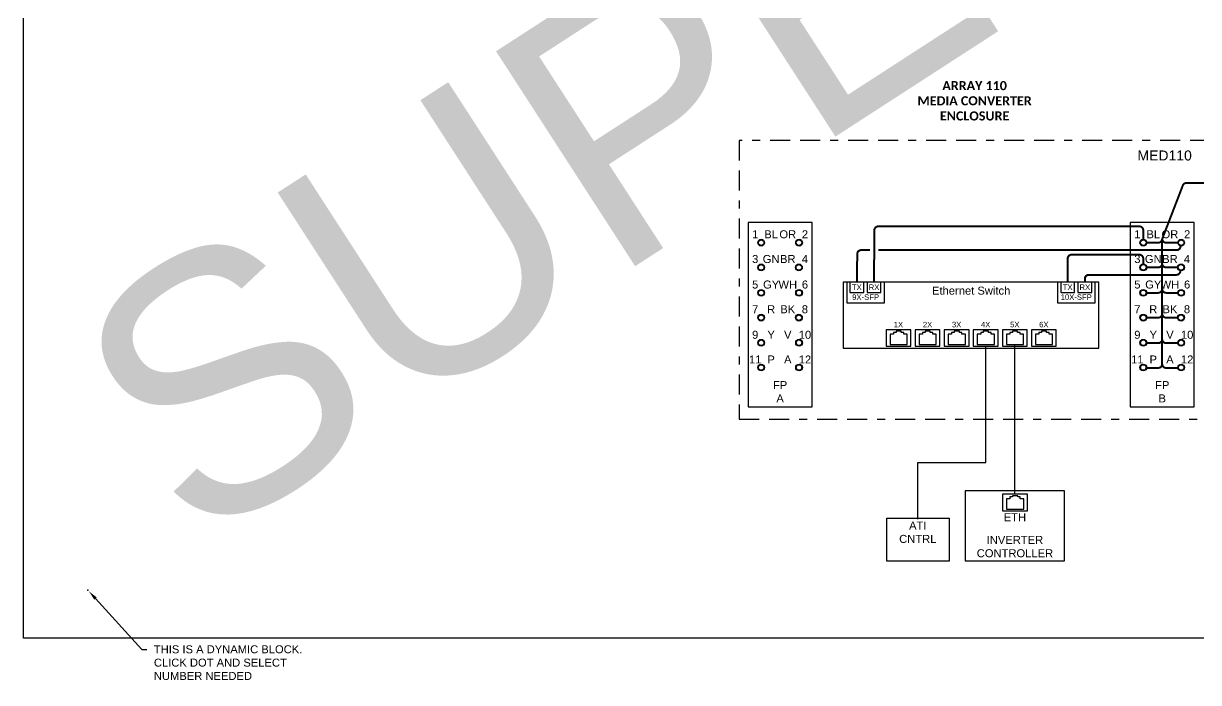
# Model space of a CAD drawing. Header units: feet. Extents: x -17 to 246, y -88 to 32.
# Drawn here: x 153.68 to 168.36, y 7.86 to 16.09 of the extents above; entities that cross this region are included whole.
import ezdxf
from ezdxf import colors
from ezdxf.entities.mleader import LeaderData, LeaderLine
from ezdxf.enums import TextEntityAlignment as Align
from ezdxf.lldxf.tags import DXFTag
from ezdxf.math import Vec2, Vec3

# ---------------------------------------------------------------- set-up
doc = ezdxf.new("R2010")
doc.units = ezdxf.units.FT
doc.header["$MEASUREMENT"] = 0
doc.linetypes.add('BORDER2', pattern=[0.875, 0.25, -0.125, 0.25, -0.125, 0, -0.125])
for name, color, linetype in [('E-EQPM-ENCL', 8, 'Continuous'), ('E-TEXT', 7, 'Continuous'), ('FLOWCHART', 7, 'Continuous'), ('G-ANNO-TEXT', 1, 'Continuous'), ('PV-CABL-FO', 130, 'FIBER'), ('PV-CATV6', 122, 'CATV6')]:
    doc.layers.add(name, color=color, linetype=linetype)
doc.layers.add('E-WD-DEVC', color=7, linetype='Continuous', lineweight=30)
doc.layers.add('G-NPLT', color=67, linetype='Continuous', plot=False)
doc.styles.add('NEI-A', font='arial.ttf')
tags = doc.linetypes.add('CATV6', pattern='A,0.18216,-0.054518,["CATV6",NEI-A,S=0.1,R=0,X=0,Y=-0.05],-0.505136,0.176989', length=0.918803).pattern_tags.tags
tags[6] = DXFTag(74, 10)
tags = doc.linetypes.add('FIBER', pattern='A,0.376989,-0.053001,["FO",NEI-A,S=0.1,R=0,X=0,Y=-0.05],-0.246999,0.376989', length=1.053978).pattern_tags.tags
tags[6] = DXFTag(74, 10)

# ---------------------------------------------------------------- blocks, each defined once
blk = doc.blocks.new('*U19')
blk.add_point((32.113, 8.105))
at = {"layer": 'E-EQPM-ENCL', "color": 9, "linetype": 'BORDER2'}
blk.add_lwpolyline([(40.252, 10.245), (46.137, 10.245), (46.137, 13.728), (40.252, 13.728)], close=True, dxfattribs=at)
at = {"layer": 'E-WD-DEVC'}
for centre, radius in [((40.527, 12.45), 0.0423), ((40.527, 12.45), 0.0348), ((40.527, 12.45), 0.0348), ((41, 12.45), 0.0423), ((41, 12.45), 0.0348), ((41, 12.45), 0.0348), ((45.302, 12.45), 0.0423), ((45.302, 12.45), 0.0348), ((45.302, 12.45), 0.0348), ((45.775, 12.45), 0.0423), ((45.775, 12.45), 0.0348), ((45.775, 12.45), 0.0348), ((40.527, 12.141), 0.0423), ((40.527, 12.141), 0.0348), ((40.527, 12.141), 0.0348), ((40.998, 12.141), 0.0423), ((40.998, 12.141), 0.0348), ((40.998, 12.141), 0.0348), ((45.302, 12.141), 0.0423), ((45.302, 12.141), 0.0348), ((45.302, 12.141), 0.0348), ((45.774, 12.141), 0.0423), ((45.774, 12.141), 0.0348), ((45.774, 12.141), 0.0348), ((40.527, 11.823), 0.0423), ((40.527, 11.823), 0.0348), ((40.527, 11.823), 0.0348), ((41, 11.823), 0.0423), ((41, 11.823), 0.0348), ((41, 11.823), 0.0348), ((45.302, 11.823), 0.0423), ((45.302, 11.823), 0.0348), ((45.302, 11.823), 0.0348), ((45.775, 11.823), 0.0423), ((45.775, 11.823), 0.0348), ((45.775, 11.823), 0.0348), ((40.527, 11.513), 0.0423), ((40.527, 11.513), 0.0348), ((40.527, 11.513), 0.0348), ((40.998, 11.513), 0.0423), ((40.998, 11.513), 0.0348), ((40.998, 11.513), 0.0348), ((45.302, 11.513), 0.0423), ((45.302, 11.513), 0.0348), ((45.302, 11.513), 0.0348), ((45.774, 11.513), 0.0423), ((45.774, 11.513), 0.0348), ((45.774, 11.513), 0.0348), ((40.527, 11.199), 0.0423), ((40.527, 11.199), 0.0348), ((40.527, 11.199), 0.0348), ((41, 11.199), 0.0423), ((41, 11.199), 0.0348), ((41, 11.199), 0.0348), ((45.302, 11.199), 0.0423), ((45.302, 11.199), 0.0348), ((45.302, 11.199), 0.0348), ((45.775, 11.199), 0.0423), ((45.775, 11.199), 0.0348), ((45.775, 11.199), 0.0348), ((40.527, 10.89), 0.0423), ((40.527, 10.89), 0.0348), ((40.527, 10.89), 0.0348), ((41, 10.89), 0.0423), ((41, 10.89), 0.0348), ((41, 10.89), 0.0348), ((45.302, 10.89), 0.0423), ((45.302, 10.89), 0.0348), ((45.302, 10.89), 0.0348), ((45.775, 10.89), 0.0423), ((45.775, 10.89), 0.0348), ((45.775, 10.89), 0.0348)]:
    blk.add_circle(centre, radius, dxfattribs=at)
at = {"layer": 'FLOWCHART', "linetype": 'Continuous'}
for points in [[(41.162, 12.704), (40.364, 12.704), (40.364, 10.397), (41.162, 10.397)], [(45.938, 12.704), (45.139, 12.704), (45.139, 10.397), (45.938, 10.397)], [(41.553, 11.133), (44.748, 11.133), (44.748, 11.958), (41.553, 11.958)], [(41.597, 11.7), (42.066, 11.7), (42.066, 11.958), (41.597, 11.958)], [(41.636, 11.829), (41.808, 11.829), (41.808, 11.958), (41.636, 11.958)], [(41.851, 11.829), (42.023, 11.829), (42.023, 11.958), (41.851, 11.958)], [(44.228, 11.7), (44.701, 11.7), (44.701, 11.958), (44.228, 11.958)], [(44.271, 11.829), (44.443, 11.829), (44.443, 11.958), (44.271, 11.958)], [(44.486, 11.829), (44.658, 11.829), (44.658, 11.958), (44.486, 11.958)], [(42.087, 11.155), (42.397, 11.155), (42.397, 11.361), (42.087, 11.361)], [(42.45, 11.155), (42.761, 11.155), (42.761, 11.361), (42.45, 11.361)], [(42.814, 11.155), (43.124, 11.155), (43.124, 11.361), (42.814, 11.361)], [(43.177, 11.155), (43.488, 11.155), (43.488, 11.361), (43.177, 11.361)], [(43.541, 11.155), (43.851, 11.155), (43.851, 11.361), (43.541, 11.361)], [(43.904, 11.155), (44.215, 11.155), (44.215, 11.361), (43.904, 11.361)], [(43.078, 8.472), (44.318, 8.472), (44.318, 9.348), (43.078, 9.348)], [(43.543, 9.099), (43.853, 9.099), (43.853, 9.305), (43.543, 9.305)], [(42.095, 9.008), (42.878, 9.008), (42.878, 8.469), (42.095, 8.469)]]:
    blk.add_lwpolyline(points, close=True, dxfattribs=at)
at = {"layer": 'FLOWCHART'}
for points in [[(42.309, 11.305), (42.309, 11.328), (42.277, 11.328), (42.277, 11.342), (42.212, 11.342), (42.212, 11.328), (42.18, 11.328), (42.18, 11.305), (42.137, 11.305), (42.137, 11.178), (42.352, 11.178), (42.352, 11.305)], [(42.672, 11.305), (42.672, 11.328), (42.64, 11.328), (42.64, 11.342), (42.575, 11.342), (42.575, 11.328), (42.543, 11.328), (42.543, 11.305), (42.5, 11.305), (42.5, 11.178), (42.715, 11.178), (42.715, 11.305)], [(43.036, 11.305), (43.036, 11.328), (43.004, 11.328), (43.004, 11.342), (42.939, 11.342), (42.939, 11.328), (42.907, 11.328), (42.907, 11.305), (42.864, 11.305), (42.864, 11.178), (43.079, 11.178), (43.079, 11.305)], [(43.399, 11.305), (43.399, 11.328), (43.367, 11.328), (43.367, 11.342), (43.302, 11.342), (43.302, 11.328), (43.27, 11.328), (43.27, 11.305), (43.227, 11.305), (43.227, 11.178), (43.442, 11.178), (43.442, 11.305)], [(43.762, 11.305), (43.762, 11.328), (43.73, 11.328), (43.73, 11.342), (43.666, 11.342), (43.666, 11.328), (43.634, 11.328), (43.634, 11.305), (43.591, 11.305), (43.591, 11.178), (43.806, 11.178), (43.806, 11.305)], [(44.126, 11.305), (44.126, 11.328), (44.094, 11.328), (44.094, 11.342), (44.029, 11.342), (44.029, 11.328), (43.997, 11.328), (43.997, 11.305), (43.954, 11.305), (43.954, 11.178), (44.169, 11.178), (44.169, 11.305)], [(43.765, 9.249), (43.765, 9.272), (43.733, 9.272), (43.733, 9.285), (43.668, 9.285), (43.668, 9.272), (43.636, 9.272), (43.636, 9.249), (43.593, 9.249), (43.593, 9.121), (43.808, 9.121), (43.808, 9.249)]]:
    blk.add_lwpolyline(points, close=True, dxfattribs=at)
at = {"layer": 'PV-CABL-FO', "ltscale": 0.5, "const_width": 0.025}
for points in [[(45.538, 12.495), (45.796, 13.165, -0.310159), (45.843, 13.197), (48.344, 13.197, -0.31012), (48.391, 13.165), (48.648, 12.498, 0.414214), (48.696, 12.45), (48.843, 12.45)], [(41.937, 11.958), (41.941, 12.604, -0.414214), (41.991, 12.654), (45.252, 12.654), (45.252, 12.654, -0.414214), (45.302, 12.604), (45.302, 12.493)], [(45.49, 12.45, 0.414214), (45.538, 12.498)], [(45.538, 12.498, 0.414214), (45.586, 12.45), (45.733, 12.45)], [(41.888, 12.357), (41.776, 12.357, 0.334727), (41.728, 12.321), (41.722, 11.958)], [(45.768, 12.408), (45.768, 12.407, -0.414214), (45.718, 12.357), (41.992, 12.357)], [(44.357, 11.958), (44.357, 12.25, -0.414214), (44.407, 12.3), (45.252, 12.3), (45.252, 12.3, -0.414214), (45.302, 12.25), (45.302, 12.184)], [(45.344, 12.141), (45.49, 12.141, 0.414214), (45.538, 12.189, 0.414214), (45.586, 12.141), (45.733, 12.141)], [(44.572, 11.958), (44.572, 11.998, -0.414214), (44.622, 12.048), (45.716, 12.048, 0.414214), (45.766, 12.098), (45.766, 12.099)], [(45.344, 11.823), (45.49, 11.823, 0.414214), (45.538, 11.871, 0.414214), (45.586, 11.823), (45.733, 11.823)], [(45.344, 11.513), (45.49, 11.513, 0.414214), (45.538, 11.561, 0.414214), (45.586, 11.513), (45.733, 11.513)], [(45.733, 11.195), (45.586, 11.195, -0.414214), (45.538, 11.243, -0.414214), (45.49, 11.195), (45.344, 11.195)], [(45.49, 10.885, 0.414214), (45.538, 10.933)], [(45.538, 10.933, 0.414214), (45.586, 10.885), (45.733, 10.885)]]:
    blk.add_lwpolyline(points, format="xyb", dxfattribs=at)
for points in [[(45.538, 12.498), (45.538, 10.933)], [(45.344, 12.45), (45.49, 12.45)], [(45.49, 10.885), (45.344, 10.885)]]:
    blk.add_lwpolyline(points, dxfattribs=at)
at = {"layer": 'PV-CATV6'}
for points in [[(43.698, 9.305), (43.698, 11.178)], [(42.486, 8.993), (42.486, 9.703), (43.334, 9.703), (43.334, 11.147)]]:
    blk.add_lwpolyline(points, dxfattribs=at)
at = {"layer": 'G-ANNO-TEXT', "style": 'NEI-A'}
for s, p in [('1', (40.452, 12.475)), ('BL', (40.651, 12.475)), ('OR', (40.859, 12.475)), ('2', (41.074, 12.475)), ('1', (45.228, 12.475)), ('BL', (45.427, 12.475)), ('OR', (45.635, 12.475)), ('2', (45.85, 12.475)), ('3', (40.452, 12.166)), ('GN', (40.651, 12.166)), ('BR', (40.859, 12.166)), ('4', (41.073, 12.166)), ('3', (45.228, 12.166)), ('GN', (45.427, 12.166)), ('BR', (45.635, 12.166)), ('4', (45.848, 12.166)), ('5', (40.452, 11.847)), ('GY', (40.651, 11.847)), ('WH', (40.859, 11.847)), ('6', (41.074, 11.847)), ('5', (45.228, 11.847)), ('GY', (45.427, 11.847)), ('WH', (45.635, 11.847)), ('6', (45.85, 11.847)), ('7', (40.452, 11.538)), ('R', (40.651, 11.538)), ('BK', (40.859, 11.538)), ('8', (41.073, 11.538)), ('7', (45.228, 11.538)), ('R', (45.427, 11.538)), ('BK', (45.635, 11.538)), ('8', (45.848, 11.538)), ('9', (40.452, 11.219)), ('Y', (40.651, 11.219)), ('V', (40.859, 11.219)), ('10', (41.074, 11.219)), ('9', (45.228, 11.219)), ('Y', (45.427, 11.219)), ('V', (45.635, 11.219)), ('10', (45.85, 11.219)), ('11', (40.452, 10.91)), ('P', (40.651, 10.91)), ('A', (40.859, 10.91)), ('12', (41.074, 10.91)), ('11', (45.228, 10.91)), ('P', (45.427, 10.91)), ('A', (45.635, 10.91)), ('12', (45.85, 10.91))]:
    blk.add_text(s, height=0.1, dxfattribs=at).set_placement(p, align=Align.BOTTOM_CENTER)
for s, insert, char_height, width, attachment_point in [('{\\fCalibri|b1|i0|c0|p34;\\H0.90909x;ARRAY 110\\PMEDIA CONVERTER\\PENCLOSURE}', (43.194, 14.223), 0.125, 2.82798, 5), ('MED110', (45.569, 13.539), 0.125, 1.30969, 5), ('TX', (41.722, 11.893), 0.0687, 0.17188, 5), ('RX', (41.937, 11.893), 0.0687, 0.17188, 5), ('Ethernet Switch', (43.151, 11.85), 0.1, 0.99687, 5), ('TX', (44.357, 11.893), 0.0687, 0.17188, 5), ('RX', (44.572, 11.893), 0.0687, 0.17188, 5), ('9X-SFP', (41.832, 11.769), 0.0687, 0.46884, 5), ('10X-SFP', (44.464, 11.769), 0.0687, 0.47266, 5), ('1X', (42.242, 11.426), 0.0687, 0.47266, 5), ('2X', (42.606, 11.426), 0.0687, 0.47266, 5), ('3X', (42.969, 11.426), 0.0687, 0.47266, 5), ('4X', (43.332, 11.426), 0.0687, 0.47266, 5), ('5X', (43.696, 11.426), 0.0687, 0.47266, 5), ('6X', (44.059, 11.426), 0.0687, 0.47266, 5), ('FP\\PA', (40.763, 10.72), 0.1, 0.25781, 2), ('FP\\PB', (45.539, 10.72), 0.1, 0.25781, 2), ('ATI\\PCNTRL', (42.484, 8.83), 0.1, 1.23931, 5), ('ETH', (43.698, 9.018), 0.1, 1.23931, 5), ('INVERTER CONTROLLER', (43.698, 8.651), 0.1, 1.23931, 5)]:
    blk.add_mtext(s, dxfattribs=dict(at, insert=insert, char_height=char_height, width=width, attachment_point=attachment_point))

msp = doc.modelspace()

# ---------------------------------------------------------------- linework, layer by layer
at = {"layer": 'G-NPLT'}
msp.add_lwpolyline([(153.677, 30.271), (185.252, 30.271), (185.252, 8.413), (153.677, 8.413)], close=True, dxfattribs=at)

# ---------------------------------------------------------------- block references
at = {"layer": 'E-TEXT'}
msp.add_blockref('*U19', (122.369, 0.904), dxfattribs=at)

# ---------------------------------------------------------------- texts
at = {"layer": 'G-NPLT', "insert": (154.061, 12.174), "char_height": 3.2, "attachment_point": 1, "rotation": 32.9075, "style": 'NEI-A'}
msp.add_mtext_dynamic_manual_height_columns('\\pxt5,12;SUPERCEDED', width=25.39443, gutter_width=0.5, heights=[0], dxfattribs=at)

# ---------------------------------------------------------------- leaders
at = {"layer": 'G-NPLT'}
ml = msp.add_multileader_mtext('Standard', dxfattribs=at)
ml.set_content('THIS IS A DYNAMIC BLOCK. CLICK DOT AND SELECT NUMBER NEEDED', color=256, style='NEI-A')
ml.set_leader_properties()
ml.build(insert=Vec2(0, 0))
ml.multileader.update_dxf_attribs({"dogleg_length": 0.0625, "arrow_head_size": 0.125})
ctx = ml.context
ctx.base_point, ctx.char_height, ctx.arrow_head_size, ctx.landing_gap_size, ctx.plane_origin = Vec3(155.216, 8.271), 0.1, 0.125, 0.09, Vec3(121.623, -39.905)
notes = []
notes.append((ctx, [(0, (1, 1, 0), (155.154, 8.271), (1, 0), 0.0625, [(0, [(154.493, 8.998)], 0, [])])]))
ctx.mtext.insert, ctx.mtext.width, ctx.mtext.flow_direction = Vec3(155.306, 8.322), 2.08693, 5
for ctx, leaders in notes:
    for number, flags, end, landing, length, lines in leaders:
        leader = LeaderData()
        leader.index, (leader.has_last_leader_line, leader.has_dogleg_vector, leader.attachment_direction) = number, flags
        leader.last_leader_point, leader.dogleg_vector, leader.dogleg_length = Vec3(end), Vec3(landing), length
        for number, points, colour, breaks in lines:
            line = LeaderLine()
            line.index, line.vertices, line.color, line.breaks = number, Vec3.list(points), colors.encode_raw_color(colour), breaks
            leader.lines.append(line)
        ctx.leaders.append(leader)

doc.saveas('drawing.dxf')
